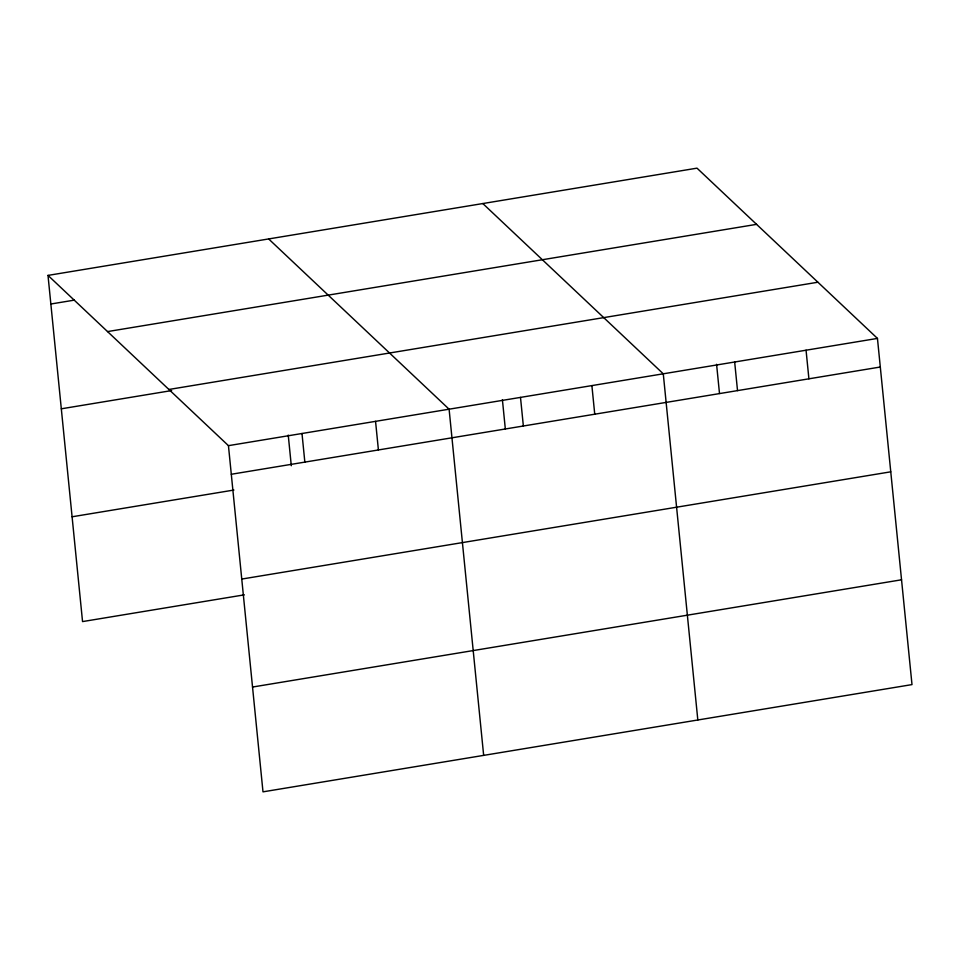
<?xml version="1.0" encoding="UTF-8"?>
<svg xmlns="http://www.w3.org/2000/svg" width="960" height="960" viewBox="0 0 960 960"><rect width="100%" height="100%" fill="white"/><g stroke="black" fill="none" stroke-linecap="round" stroke-linejoin="round"><path stroke-width="1.44" d="M48 275.4L697.008 168.156L877.452 338.412L912 684.6L262.992 791.844L228.444 445.656L48 275.4L82.548 621.588L244.368 594.84M50.856 304.008L74.388 300.12M107.544 331.584L756.552 224.352M168.9 389.472L817.896 282.228M61.32 408.804L171.648 390.576M228.444 445.656L877.452 338.412M231.3 474.264L880.296 367.02M72.096 516.78L233.916 490.044M241.764 579.06L890.76 471.816M252.54 687.036L901.536 579.792M482.832 203.556L663.276 373.812L697.824 719.988M268.656 238.944L449.1 409.2L483.66 755.376M806.052 350.208L808.908 378.816M734.664 362.016L737.52 390.612M716.58 364.308L719.496 393.492M591.888 385.608L594.744 414.204M520.5 397.404L523.356 426M502.404 399.696L505.32 428.88M375.552 421.356L378.408 449.952M301.992 433.5L304.848 462.108M288.24 435.084L291.3 465.732"/></g></svg>
